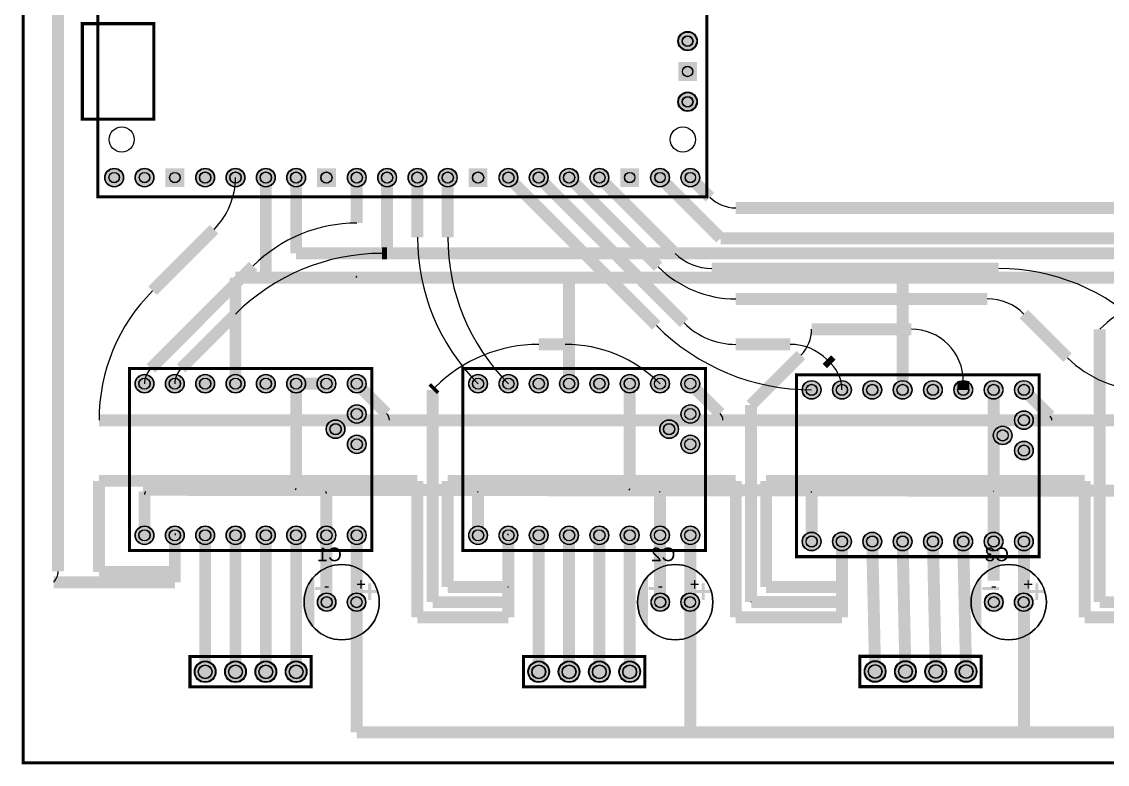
# Model space of a CAD drawing. Header units: millimetres. Extents: x -41 to 114, y -36 to 79.
# Drawn here: x -40.8 to 50.2, y -36.4 to 25.8 of the extents above; entities that cross this region are included whole.
import ezdxf

# ---------------------------------------------------------------- set-up
doc = ezdxf.new("R2010")
doc.units = ezdxf.units.MM
for name, color, linetype, true_color in [('BoardOutLine', 7, 'Continuous', 0xff00ff), ('BottomLayer', 7, 'Continuous', 0x0000ff), ('BottomSilkLayer', 7, 'Continuous', 0x66cc33), ('BottomSolderMaskLayer', 7, 'Continuous', 0xaa00ff), ('Document', 7, 'Continuous', 0xffffff), ('Multi-Layer', 7, 'Continuous', 0xc0c0c0), ('TopLayer', 7, 'Continuous', 0xff0000), ('TopSilkLayer', 7, 'Continuous', 0xffcc00), ('TopSolderMaskLayer', 7, 'Continuous', 0x800080)]:
    doc.layers.add(name, color=color, linetype=linetype, true_color=true_color)
doc.styles.get("Standard").update_dxf_attribs({"font": 'arial.ttf'})

msp = doc.modelspace()

# ---------------------------------------------------------------- hatches: boundary and pattern name
at = {"layer": 'BottomSilkLayer'}
for points in [[(-16.256, -25.146), (-16.255, -20.69), (-16.256, -20.691), (-16.314, -20.75), (-16.37, -20.811), (-16.424, -20.873), (-16.477, -20.936), (-16.528, -21.001), (-16.577, -21.067), (-16.625, -21.134), (-16.67, -21.203), (-16.714, -21.273), (-16.757, -21.343), (-16.797, -21.415), (-16.835, -21.488), (-16.872, -21.562), (-16.906, -21.637), (-16.939, -21.713), (-16.969, -21.79), (-16.998, -21.867), (-17.024, -21.945), (-17.049, -22.024), (-17.071, -22.103), (-17.092, -22.183), (-17.11, -22.264), (-17.126, -22.344), (-17.14, -22.426), (-17.152, -22.507), (-17.161, -22.589), (-17.169, -22.671), (-17.174, -22.754), (-17.178, -22.836), (-17.179, -22.919), (-17.179, -22.919), (-17.178, -23.001), (-17.174, -23.083), (-17.169, -23.166), (-17.161, -23.248), (-17.152, -23.33), (-17.14, -23.411), (-17.126, -23.493), (-17.11, -23.573), (-17.092, -23.654), (-17.071, -23.734), (-17.049, -23.813), (-17.024, -23.892), (-16.998, -23.97), (-16.969, -24.047), (-16.939, -24.124), (-16.906, -24.2), (-16.872, -24.275), (-16.835, -24.349), (-16.797, -24.422), (-16.757, -24.494), (-16.714, -24.564), (-16.67, -24.634), (-16.625, -24.703), (-16.577, -24.77), (-16.528, -24.836), (-16.477, -24.901), (-16.424, -24.964), (-16.37, -25.026), (-16.314, -25.087), (-16.256, -25.146)], [(11.684, -25.146), (11.685, -20.69), (11.684, -20.691), (11.626, -20.75), (11.57, -20.811), (11.516, -20.873), (11.463, -20.936), (11.412, -21.001), (11.363, -21.067), (11.315, -21.134), (11.27, -21.203), (11.226, -21.273), (11.183, -21.343), (11.143, -21.415), (11.105, -21.488), (11.068, -21.562), (11.034, -21.637), (11.001, -21.713), (10.971, -21.79), (10.942, -21.867), (10.916, -21.945), (10.891, -22.024), (10.869, -22.103), (10.848, -22.183), (10.83, -22.264), (10.814, -22.344), (10.8, -22.426), (10.788, -22.507), (10.779, -22.589), (10.771, -22.671), (10.766, -22.754), (10.762, -22.836), (10.761, -22.919), (10.761, -22.919), (10.762, -23.001), (10.766, -23.083), (10.771, -23.166), (10.779, -23.248), (10.788, -23.33), (10.8, -23.411), (10.814, -23.493), (10.83, -23.573), (10.848, -23.654), (10.869, -23.734), (10.891, -23.813), (10.916, -23.892), (10.942, -23.97), (10.971, -24.047), (11.001, -24.124), (11.034, -24.2), (11.068, -24.275), (11.105, -24.349), (11.143, -24.422), (11.183, -24.494), (11.226, -24.564), (11.27, -24.634), (11.315, -24.703), (11.363, -24.77), (11.412, -24.836), (11.463, -24.901), (11.516, -24.964), (11.57, -25.026), (11.626, -25.087), (11.684, -25.146)], [(39.624, -25.146), (39.625, -20.69), (39.624, -20.691), (39.566, -20.75), (39.51, -20.811), (39.456, -20.873), (39.403, -20.936), (39.352, -21.001), (39.303, -21.067), (39.255, -21.134), (39.21, -21.203), (39.166, -21.273), (39.123, -21.343), (39.083, -21.415), (39.045, -21.488), (39.008, -21.562), (38.974, -21.637), (38.941, -21.713), (38.911, -21.79), (38.882, -21.867), (38.856, -21.945), (38.831, -22.024), (38.809, -22.103), (38.788, -22.183), (38.77, -22.264), (38.754, -22.344), (38.74, -22.426), (38.728, -22.507), (38.719, -22.589), (38.711, -22.671), (38.706, -22.754), (38.702, -22.836), (38.701, -22.919), (38.701, -22.919), (38.702, -23.001), (38.706, -23.083), (38.711, -23.166), (38.719, -23.248), (38.728, -23.33), (38.74, -23.411), (38.754, -23.493), (38.77, -23.573), (38.788, -23.654), (38.809, -23.734), (38.831, -23.813), (38.856, -23.892), (38.882, -23.97), (38.911, -24.047), (38.941, -24.124), (38.974, -24.2), (39.008, -24.275), (39.045, -24.349), (39.083, -24.422), (39.123, -24.494), (39.166, -24.564), (39.21, -24.634), (39.255, -24.703), (39.303, -24.77), (39.352, -24.836), (39.403, -24.901), (39.456, -24.964), (39.51, -25.026), (39.566, -25.087), (39.624, -25.146)]]:
    msp.add_hatch(color=256, dxfattribs=at).paths.add_polyline_path(points)
at = {"layer": 'BottomSolderMaskLayer'}
for points in [[(14.197, 24.13, 1), (15.823, 24.13, 1)], [(14.223, 20.803), (14.223, 22.377), (15.797, 22.377), (15.797, 20.803)], [(14.197, 19.05, 1), (15.823, 19.05, 1)], [(-33.807, 12.7, 1), (-32.233, 12.7, 1)], [(-31.267, 12.7, 1), (-29.693, 12.7, 1)], [(-28.727, 11.913), (-28.727, 13.487), (-27.153, 13.487), (-27.153, 11.913)], [(-26.187, 12.7, 1), (-24.613, 12.7, 1)], [(-23.647, 12.7, 1), (-22.073, 12.7, 1)], [(-21.107, 12.7, 1), (-19.533, 12.7, 1)], [(-18.567, 12.7, 1), (-16.993, 12.7, 1)], [(-16.027, 11.913), (-16.027, 13.487), (-14.453, 13.487), (-14.453, 11.913)], [(-13.487, 12.7, 1), (-11.913, 12.7, 1)], [(-10.947, 12.7, 1), (-9.373, 12.7, 1)], [(-8.407, 12.7, 1), (-6.833, 12.7, 1)], [(-5.867, 12.7, 1), (-4.293, 12.7, 1)], [(-3.327, 11.913), (-3.327, 13.487), (-1.753, 13.487), (-1.753, 11.913)], [(-0.787, 12.7, 1), (0.787, 12.7, 1)], [(1.753, 12.7, 1), (3.327, 12.7, 1)], [(4.293, 12.7, 1), (5.867, 12.7, 1)], [(6.833, 12.7, 1), (8.407, 12.7, 1)], [(9.373, 11.913), (9.373, 13.487), (10.947, 13.487), (10.947, 11.913)], [(11.913, 12.7, 1), (13.488, 12.7, 1)], [(14.453, 12.7, 1), (16.028, 12.7, 1)], [(-31.267, -4.561, 1), (-29.693, -4.561, 1)], [(-28.727, -4.561, 1), (-27.153, -4.561, 1)], [(-26.187, -4.561, 1), (-24.613, -4.561, 1)], [(-23.647, -4.561, 1), (-22.073, -4.561, 1)], [(-21.107, -4.561, 1), (-19.533, -4.561, 1)], [(-18.567, -4.561, 1), (-16.993, -4.561, 1)], [(-16.027, -4.561, 1), (-14.453, -4.561, 1)], [(-13.487, -4.561, 1), (-11.913, -4.561, 1)], [(-3.327, -4.561, 1), (-1.753, -4.561, 1)], [(-0.787, -4.561, 1), (0.787, -4.561, 1)], [(1.753, -4.561, 1), (3.327, -4.561, 1)], [(4.293, -4.561, 1), (5.867, -4.561, 1)], [(6.833, -4.561, 1), (8.407, -4.561, 1)], [(9.373, -4.561, 1), (10.947, -4.561, 1)], [(11.913, -4.561, 1), (13.488, -4.561, 1)], [(14.453, -4.561, 1), (16.028, -4.561, 1)], [(24.613, -5.08, 1), (26.188, -5.08, 1)], [(27.153, -5.08, 1), (28.728, -5.08, 1)], [(29.693, -5.08, 1), (31.268, -5.08, 1)], [(32.233, -5.08, 1), (33.808, -5.08, 1)], [(34.773, -5.08, 1), (36.348, -5.08, 1)], [(37.313, -5.08, 1), (38.888, -5.08, 1)], [(39.853, -5.08, 1), (41.428, -5.08, 1)], [(42.393, -5.08, 1), (43.968, -5.08, 1)], [(-13.487, -7.101, 1), (-11.913, -7.101, 1)], [(14.453, -7.101, 1), (16.028, -7.101, 1)], [(42.393, -7.62, 1), (43.968, -7.62, 1)], [(-15.265, -8.371, 1), (-13.691, -8.371, 1)], [(12.675, -8.371, 1), (14.25, -8.371, 1)], [(40.615, -8.89, 1), (42.19, -8.89, 1)], [(-13.487, -9.641, 1), (-11.913, -9.641, 1)], [(14.453, -9.641, 1), (16.028, -9.641, 1)], [(42.393, -10.16, 1), (43.968, -10.16, 1)], [(-31.267, -17.261, 1), (-29.693, -17.261, 1)], [(-28.727, -17.261, 1), (-27.153, -17.261, 1)], [(-26.187, -17.261, 1), (-24.613, -17.261, 1)], [(-23.647, -17.261, 1), (-22.073, -17.261, 1)], [(-21.107, -17.261, 1), (-19.533, -17.261, 1)], [(-18.567, -17.261, 1), (-16.993, -17.261, 1)], [(-16.027, -17.261, 1), (-14.453, -17.261, 1)], [(-13.487, -17.261, 1), (-11.913, -17.261, 1)], [(-3.327, -17.261, 1), (-1.753, -17.261, 1)], [(-0.787, -17.261, 1), (0.787, -17.261, 1)], [(1.753, -17.261, 1), (3.327, -17.261, 1)], [(4.293, -17.261, 1), (5.867, -17.261, 1)], [(6.833, -17.261, 1), (8.407, -17.261, 1)], [(9.373, -17.261, 1), (10.947, -17.261, 1)], [(11.913, -17.261, 1), (13.488, -17.261, 1)], [(14.453, -17.261, 1), (16.028, -17.261, 1)], [(24.613, -17.78, 1), (26.188, -17.78, 1)], [(27.153, -17.78, 1), (28.728, -17.78, 1)], [(29.693, -17.78, 1), (31.268, -17.78, 1)], [(32.233, -17.78, 1), (33.808, -17.78, 1)], [(34.773, -17.78, 1), (36.348, -17.78, 1)], [(37.313, -17.78, 1), (38.888, -17.78, 1)], [(39.853, -17.78, 1), (41.428, -17.78, 1)], [(42.393, -17.78, 1), (43.968, -17.78, 1)], [(-15.995, -22.86, 1), (-14.445, -22.86, 1)], [(-13.495, -22.86, 1), (-11.945, -22.86, 1)], [(11.945, -22.86, 1), (13.495, -22.86, 1)], [(14.445, -22.86, 1), (15.995, -22.86, 1)], [(39.885, -22.86, 1), (41.435, -22.86, 1)], [(42.385, -22.86, 1), (43.935, -22.86, 1)], [(-26.301, -28.691, 1), (-24.499, -28.691, 1)], [(-23.761, -28.691, 1), (-21.959, -28.691, 1)], [(-21.221, -28.691, 1), (-19.419, -28.691, 1)], [(-18.681, -28.691, 1), (-16.879, -28.691, 1)], [(1.639, -28.691, 1), (3.441, -28.691, 1)], [(4.179, -28.691, 1), (5.981, -28.691, 1)], [(6.719, -28.691, 1), (8.521, -28.691, 1)], [(9.259, -28.691, 1), (11.061, -28.691, 1)], [(29.815, -28.667, 1), (31.617, -28.667, 1)], [(32.355, -28.667, 1), (34.157, -28.667, 1)], [(34.895, -28.667, 1), (36.697, -28.667, 1)], [(37.435, -28.667, 1), (39.237, -28.667, 1)]]:
    msp.add_hatch(color=256, dxfattribs=at).paths.add_polyline_path(points)
at = {"layer": 'Document'}
for points in [[(-14.796, -21.59), (-16.193, -21.59), (-16.193, -21.844), (-14.796, -21.844)], [(-11.493, -22.669), (-11.493, -21.272), (-11.747, -21.272), (-11.747, -22.669)], [(13.145, -21.59), (11.747, -21.59), (11.747, -21.844), (13.145, -21.844)], [(16.447, -22.669), (16.447, -21.272), (16.193, -21.272), (16.193, -22.669)], [(41.085, -21.59), (39.688, -21.59), (39.688, -21.844), (41.085, -21.844)], [(44.387, -22.669), (44.387, -21.272), (44.133, -21.272), (44.133, -22.669)], [(-10.922, -21.844), (-12.319, -21.844), (-12.319, -22.098), (-10.922, -22.098)], [(17.018, -21.844), (15.621, -21.844), (15.621, -22.098), (17.018, -22.098)], [(44.958, -21.844), (43.561, -21.844), (43.561, -22.098), (44.958, -22.098)]]:
    msp.add_hatch(color=256, dxfattribs=at).paths.add_polyline_path(points)
at = {"layer": 'Multi-Layer'}
for points in [[(14.248, 24.13, 1), (15.772, 24.13, 1)], [(14.248, 20.828), (14.248, 22.352), (15.772, 22.352), (15.772, 20.828)], [(14.248, 19.05, 1), (15.772, 19.05, 1)], [(-33.782, 12.7, 1), (-32.258, 12.7, 1)], [(-31.242, 12.7, 1), (-29.718, 12.7, 1)], [(-28.702, 11.938), (-28.702, 13.462), (-27.178, 13.462), (-27.178, 11.938)], [(-26.162, 12.7, 1), (-24.638, 12.7, 1)], [(-23.622, 12.7, 1), (-22.098, 12.7, 1)], [(-21.082, 12.7, 1), (-19.558, 12.7, 1)], [(-18.542, 12.7, 1), (-17.018, 12.7, 1)], [(-16.002, 11.938), (-16.002, 13.462), (-14.478, 13.462), (-14.478, 11.938)], [(-13.462, 12.7, 1), (-11.938, 12.7, 1)], [(-10.922, 12.7, 1), (-9.398, 12.7, 1)], [(-8.382, 12.7, 1), (-6.858, 12.7, 1)], [(-5.842, 12.7, 1), (-4.318, 12.7, 1)], [(-3.302, 11.938), (-3.302, 13.462), (-1.778, 13.462), (-1.778, 11.938)], [(-0.762, 12.7, 1), (0.762, 12.7, 1)], [(1.778, 12.7, 1), (3.302, 12.7, 1)], [(4.318, 12.7, 1), (5.842, 12.7, 1)], [(6.858, 12.7, 1), (8.382, 12.7, 1)], [(9.398, 11.938), (9.398, 13.462), (10.922, 13.462), (10.922, 11.938)], [(11.938, 12.7, 1), (13.462, 12.7, 1)], [(14.478, 12.7, 1), (16.002, 12.7, 1)], [(-31.242, -4.561, 1), (-29.718, -4.561, 1)], [(-28.702, -4.561, 1), (-27.178, -4.561, 1)], [(-26.162, -4.561, 1), (-24.638, -4.561, 1)], [(-23.622, -4.561, 1), (-22.098, -4.561, 1)], [(-21.082, -4.561, 1), (-19.558, -4.561, 1)], [(-18.542, -4.561, 1), (-17.018, -4.561, 1)], [(-16.002, -4.561, 1), (-14.478, -4.561, 1)], [(-13.462, -4.561, 1), (-11.938, -4.561, 1)], [(-3.302, -4.561, 1), (-1.778, -4.561, 1)], [(-0.762, -4.561, 1), (0.762, -4.561, 1)], [(1.778, -4.561, 1), (3.302, -4.561, 1)], [(4.318, -4.561, 1), (5.842, -4.561, 1)], [(6.858, -4.561, 1), (8.382, -4.561, 1)], [(9.398, -4.561, 1), (10.922, -4.561, 1)], [(11.938, -4.561, 1), (13.462, -4.561, 1)], [(14.478, -4.561, 1), (16.002, -4.561, 1)], [(24.638, -5.08, 1), (26.162, -5.08, 1)], [(27.178, -5.08, 1), (28.702, -5.08, 1)], [(29.718, -5.08, 1), (31.242, -5.08, 1)], [(32.258, -5.08, 1), (33.782, -5.08, 1)], [(34.798, -5.08, 1), (36.322, -5.08, 1)], [(37.338, -5.08, 1), (38.862, -5.08, 1)], [(39.878, -5.08, 1), (41.402, -5.08, 1)], [(42.418, -5.08, 1), (43.942, -5.08, 1)], [(-13.462, -7.101, 1), (-11.938, -7.101, 1)], [(14.478, -7.101, 1), (16.002, -7.101, 1)], [(42.418, -7.62, 1), (43.942, -7.62, 1)], [(-15.24, -8.371, 1), (-13.716, -8.371, 1)], [(12.7, -8.371, 1), (14.224, -8.371, 1)], [(40.64, -8.89, 1), (42.164, -8.89, 1)], [(-13.462, -9.641, 1), (-11.938, -9.641, 1)], [(14.478, -9.641, 1), (16.002, -9.641, 1)], [(42.418, -10.16, 1), (43.942, -10.16, 1)], [(-31.242, -17.261, 1), (-29.718, -17.261, 1)], [(-28.702, -17.261, 1), (-27.178, -17.261, 1)], [(-26.162, -17.261, 1), (-24.638, -17.261, 1)], [(-23.622, -17.261, 1), (-22.098, -17.261, 1)], [(-21.082, -17.261, 1), (-19.558, -17.261, 1)], [(-18.542, -17.261, 1), (-17.018, -17.261, 1)], [(-16.002, -17.261, 1), (-14.478, -17.261, 1)], [(-13.462, -17.261, 1), (-11.938, -17.261, 1)], [(-3.302, -17.261, 1), (-1.778, -17.261, 1)], [(-0.762, -17.261, 1), (0.762, -17.261, 1)], [(1.778, -17.261, 1), (3.302, -17.261, 1)], [(4.318, -17.261, 1), (5.842, -17.261, 1)], [(6.858, -17.261, 1), (8.382, -17.261, 1)], [(9.398, -17.261, 1), (10.922, -17.261, 1)], [(11.938, -17.261, 1), (13.462, -17.261, 1)], [(14.478, -17.261, 1), (16.002, -17.261, 1)], [(24.638, -17.78, 1), (26.162, -17.78, 1)], [(27.178, -17.78, 1), (28.702, -17.78, 1)], [(29.718, -17.78, 1), (31.242, -17.78, 1)], [(32.258, -17.78, 1), (33.782, -17.78, 1)], [(34.798, -17.78, 1), (36.322, -17.78, 1)], [(37.338, -17.78, 1), (38.862, -17.78, 1)], [(39.878, -17.78, 1), (41.402, -17.78, 1)], [(42.418, -17.78, 1), (43.942, -17.78, 1)], [(-15.97, -22.86, 1), (-14.47, -22.86, 1)], [(-13.47, -22.86, 1), (-11.97, -22.86, 1)], [(11.97, -22.86, 1), (13.47, -22.86, 1)], [(14.47, -22.86, 1), (15.97, -22.86, 1)], [(39.91, -22.86, 1), (41.41, -22.86, 1)], [(42.41, -22.86, 1), (43.91, -22.86, 1)], [(-26.25, -28.691, 1), (-24.55, -28.691, 1)], [(-23.71, -28.691, 1), (-22.01, -28.691, 1)], [(-21.17, -28.691, 1), (-19.47, -28.691, 1)], [(-18.63, -28.691, 1), (-16.93, -28.691, 1)], [(1.69, -28.691, 1), (3.39, -28.691, 1)], [(4.23, -28.691, 1), (5.93, -28.691, 1)], [(6.77, -28.691, 1), (8.47, -28.691, 1)], [(9.31, -28.691, 1), (11.01, -28.691, 1)], [(29.866, -28.667, 1), (31.566, -28.667, 1)], [(32.406, -28.667, 1), (34.106, -28.667, 1)], [(34.946, -28.667, 1), (36.646, -28.667, 1)], [(37.486, -28.667, 1), (39.186, -28.667, 1)]]:
    msp.add_hatch(color=256, dxfattribs=at).paths.add_polyline_path(points)
at = {"layer": 'TopSolderMaskLayer'}
for points in [[(14.197, 24.13, 1), (15.823, 24.13, 1)], [(14.223, 20.803), (14.223, 22.377), (15.797, 22.377), (15.797, 20.803)], [(14.197, 19.05, 1), (15.823, 19.05, 1)], [(-33.807, 12.7, 1), (-32.233, 12.7, 1)], [(-31.267, 12.7, 1), (-29.693, 12.7, 1)], [(-28.727, 11.913), (-28.727, 13.487), (-27.153, 13.487), (-27.153, 11.913)], [(-26.187, 12.7, 1), (-24.613, 12.7, 1)], [(-23.647, 12.7, 1), (-22.073, 12.7, 1)], [(-21.107, 12.7, 1), (-19.533, 12.7, 1)], [(-18.567, 12.7, 1), (-16.993, 12.7, 1)], [(-16.027, 11.913), (-16.027, 13.487), (-14.453, 13.487), (-14.453, 11.913)], [(-13.487, 12.7, 1), (-11.913, 12.7, 1)], [(-10.947, 12.7, 1), (-9.373, 12.7, 1)], [(-8.407, 12.7, 1), (-6.833, 12.7, 1)], [(-5.867, 12.7, 1), (-4.293, 12.7, 1)], [(-3.327, 11.913), (-3.327, 13.487), (-1.753, 13.487), (-1.753, 11.913)], [(-0.787, 12.7, 1), (0.787, 12.7, 1)], [(1.753, 12.7, 1), (3.327, 12.7, 1)], [(4.293, 12.7, 1), (5.867, 12.7, 1)], [(6.833, 12.7, 1), (8.407, 12.7, 1)], [(9.373, 11.913), (9.373, 13.487), (10.947, 13.487), (10.947, 11.913)], [(11.913, 12.7, 1), (13.488, 12.7, 1)], [(14.453, 12.7, 1), (16.028, 12.7, 1)], [(-31.267, -4.561, 1), (-29.693, -4.561, 1)], [(-28.727, -4.561, 1), (-27.153, -4.561, 1)], [(-26.187, -4.561, 1), (-24.613, -4.561, 1)], [(-23.647, -4.561, 1), (-22.073, -4.561, 1)], [(-21.107, -4.561, 1), (-19.533, -4.561, 1)], [(-18.567, -4.561, 1), (-16.993, -4.561, 1)], [(-16.027, -4.561, 1), (-14.453, -4.561, 1)], [(-13.487, -4.561, 1), (-11.913, -4.561, 1)], [(-3.327, -4.561, 1), (-1.753, -4.561, 1)], [(-0.787, -4.561, 1), (0.787, -4.561, 1)], [(1.753, -4.561, 1), (3.327, -4.561, 1)], [(4.293, -4.561, 1), (5.867, -4.561, 1)], [(6.833, -4.561, 1), (8.407, -4.561, 1)], [(9.373, -4.561, 1), (10.947, -4.561, 1)], [(11.913, -4.561, 1), (13.488, -4.561, 1)], [(14.453, -4.561, 1), (16.028, -4.561, 1)], [(24.613, -5.08, 1), (26.188, -5.08, 1)], [(27.153, -5.08, 1), (28.728, -5.08, 1)], [(29.693, -5.08, 1), (31.268, -5.08, 1)], [(32.233, -5.08, 1), (33.808, -5.08, 1)], [(34.773, -5.08, 1), (36.348, -5.08, 1)], [(37.313, -5.08, 1), (38.888, -5.08, 1)], [(39.853, -5.08, 1), (41.428, -5.08, 1)], [(42.393, -5.08, 1), (43.968, -5.08, 1)], [(-13.487, -7.101, 1), (-11.913, -7.101, 1)], [(14.453, -7.101, 1), (16.028, -7.101, 1)], [(42.393, -7.62, 1), (43.968, -7.62, 1)], [(-15.265, -8.371, 1), (-13.691, -8.371, 1)], [(12.675, -8.371, 1), (14.25, -8.371, 1)], [(40.615, -8.89, 1), (42.19, -8.89, 1)], [(-13.487, -9.641, 1), (-11.913, -9.641, 1)], [(14.453, -9.641, 1), (16.028, -9.641, 1)], [(42.393, -10.16, 1), (43.968, -10.16, 1)], [(-31.267, -17.261, 1), (-29.693, -17.261, 1)], [(-28.727, -17.261, 1), (-27.153, -17.261, 1)], [(-26.187, -17.261, 1), (-24.613, -17.261, 1)], [(-23.647, -17.261, 1), (-22.073, -17.261, 1)], [(-21.107, -17.261, 1), (-19.533, -17.261, 1)], [(-18.567, -17.261, 1), (-16.993, -17.261, 1)], [(-16.027, -17.261, 1), (-14.453, -17.261, 1)], [(-13.487, -17.261, 1), (-11.913, -17.261, 1)], [(-3.327, -17.261, 1), (-1.753, -17.261, 1)], [(-0.787, -17.261, 1), (0.787, -17.261, 1)], [(1.753, -17.261, 1), (3.327, -17.261, 1)], [(4.293, -17.261, 1), (5.867, -17.261, 1)], [(6.833, -17.261, 1), (8.407, -17.261, 1)], [(9.373, -17.261, 1), (10.947, -17.261, 1)], [(11.913, -17.261, 1), (13.488, -17.261, 1)], [(14.453, -17.261, 1), (16.028, -17.261, 1)], [(24.613, -17.78, 1), (26.188, -17.78, 1)], [(27.153, -17.78, 1), (28.728, -17.78, 1)], [(29.693, -17.78, 1), (31.268, -17.78, 1)], [(32.233, -17.78, 1), (33.808, -17.78, 1)], [(34.773, -17.78, 1), (36.348, -17.78, 1)], [(37.313, -17.78, 1), (38.888, -17.78, 1)], [(39.853, -17.78, 1), (41.428, -17.78, 1)], [(42.393, -17.78, 1), (43.968, -17.78, 1)], [(-15.995, -22.86, 1), (-14.445, -22.86, 1)], [(-13.495, -22.86, 1), (-11.945, -22.86, 1)], [(11.945, -22.86, 1), (13.495, -22.86, 1)], [(14.445, -22.86, 1), (15.995, -22.86, 1)], [(39.885, -22.86, 1), (41.435, -22.86, 1)], [(42.385, -22.86, 1), (43.935, -22.86, 1)], [(-26.301, -28.691, 1), (-24.499, -28.691, 1)], [(-23.761, -28.691, 1), (-21.959, -28.691, 1)], [(-21.221, -28.691, 1), (-19.419, -28.691, 1)], [(-18.681, -28.691, 1), (-16.879, -28.691, 1)], [(1.639, -28.691, 1), (3.441, -28.691, 1)], [(4.179, -28.691, 1), (5.981, -28.691, 1)], [(6.719, -28.691, 1), (8.521, -28.691, 1)], [(9.259, -28.691, 1), (11.061, -28.691, 1)], [(29.815, -28.667, 1), (31.617, -28.667, 1)], [(32.355, -28.667, 1), (34.157, -28.667, 1)], [(34.895, -28.667, 1), (36.697, -28.667, 1)], [(37.435, -28.667, 1), (39.237, -28.667, 1)]]:
    msp.add_hatch(color=256, dxfattribs=at).paths.add_polyline_path(points)

# ---------------------------------------------------------------- linework, layer by layer
at = {"layer": 'BoardOutLine', "const_width": 0.254}
msp.add_lwpolyline([(114.3, 17.029), (114.3, -36.311), (-40.64, -36.311), (-40.64, 70.369)], dxfattribs=at)
at = {"layer": 'BottomLayer', "const_width": 1}
for points in [[(-37.719, -20.278), (-37.719, 67.575)], [(-20.32, 12.7), (-20.32, 4.48)], [(-17.78, 12.7), (-17.78, 6.35)], [(-17.78, 6.35), (88.9, 6.35)], [(-22.86, -4.561), (-22.86, 4.329)], [(-22.86, 4.329), (5.08, 4.329)], [(5.08, 4.329), (60.96, 4.329)], [(5.08, 4.329), (5.08, -4.561)], [(33.02, -5.079), (33.02, 4.329)], [(-17.78, -4.561), (-15.24, -4.561)], [(-17.78, -4.561), (-17.78, -13.301)], [(10.16, -4.561), (10.16, -13.327)], [(40.64, -5.079), (40.64, -13.598)], [(-30.607, -13.451), (106.553, -13.578)], [(-30.48, -17.261), (-30.48, -13.591)], [(-15.24, -17.261), (-15.24, -13.756)], [(-2.54, -17.261), (-2.54, -13.672)], [(12.7, -17.261), (12.7, -13.672)], [(25.4, -17.779), (25.4, -13.672)], [(40.64, -17.779), (40.64, -13.598)], [(-27.94, -21.198), (-27.94, -17.261)], [(-27.94, -17.261), (-27.94, -20.32)], [(-27.94, -17.261), (-27.94, -20.32)], [(-25.4, -28.691), (-25.4, -17.261)], [(-22.86, -28.691), (-22.86, -17.261)], [(-20.32, -28.691), (-20.32, -17.261)], [(-17.78, -28.691), (-17.78, -17.261)], [(-15.24, -17.261), (-15.24, -22.341)], [(-12.7, -17.261), (-12.7, -22.341)], [(2.54, -17.261), (2.54, -28.691)], [(5.08, -17.261), (5.08, -28.691)], [(7.62, -17.261), (7.62, -28.691)], [(10.16, -17.261), (10.16, -28.691)], [(12.7, -17.261), (12.7, -22.341)], [(15.24, -17.261), (15.24, -22.341)], [(30.716, -28.668), (30.48, -17.779)], [(33.256, -28.668), (33.02, -17.779)], [(35.796, -28.668), (35.56, -17.779)], [(38.336, -28.668), (38.1, -17.779)], [(40.64, -17.779), (40.64, -21.071)], [(43.18, -17.779), (43.18, -21.071)], [(-27.94, -21.198), (-38.1, -21.198)], [(43.18, -21.071), (43.18, -33.771)], [(-12.7, -33.771), (-12.7, -22.341)], [(15.24, -22.341), (15.24, -33.771)], [(111.76, -33.771), (-12.7, -33.771)]]:
    msp.add_lwpolyline(points, dxfattribs=at)
at = {"layer": 'BottomLayer'}
for centre, radius, start, end in [((-17.78, 12.7), 0.000178, 135.57629, 180.82089), ((-10.16, 12.7), 0.000254, 134.41887, 179.18395), ((-12.913, 4.48), 0.213, 315.0001, 0.00014), ((5.08, 4.329), 0.0000762, 4.68418, 48.44592), ((33.02, -3.291), 0.0000762, 184.68418, 228.44592), ((-2.54, -4.561), 0.000254, 180.81605, 225.58113), ((-30.089, -13.855), 0.391, 135.00011, 180.00015), ((-30.461, -13.592), 0.0193, 134.98847, 179.9837), ((-18.008, -13.301), 0.228, 314.99881, 359.99831), ((-15.491, -13.756), 0.251, 359.99851, 44.99895), ((-2.671, -13.671), 0.131, 0.00077, 45.00055), ((9.931, -13.327), 0.229, 315.00106, 0.00151), ((12.569, -13.671), 0.131, 0.00077, 45.00055), ((25.269, -13.671), 0.131, 0.00189, 45.00134), ((40.67, -13.599), 0.0295, 135.00342, 180.00484), ((-27.94, -17.261), 0.0000762, 131.55408, 175.31582), ((-39.02, -20.278), 1.301, 314.99991, 359.99987), ((-27.94, -20.32), 0.0000762, 311.55408, 355.31582), ((43.18, -21.071), 0.0000762, 131.55408, 175.31582)]:
    msp.add_arc(centre, radius, start, end, dxfattribs=at)
at = {"layer": 'BottomSilkLayer'}
for centre in [(-13.97, -22.86), (13.97, -22.86), (41.91, -22.86)]:
    msp.add_circle(centre, 3.15, dxfattribs=at)
for centre, start, end in [((-13.97, -22.86), 0, 180), ((13.97, -22.86), 0, 180), ((41.91, -22.86), 0, 180), ((-13.97, -22.86), 180, 0), ((13.97, -22.86), 180, 0), ((41.91, -22.86), 180, 0)]:
    msp.add_arc(centre, 3.15, start, end, dxfattribs=at)
at = {"layer": 'BottomSolderMaskLayer'}
for centre, radius in [((15.01, 24.13), 0.813), ((15.01, 24.13), 0.453), ((15.01, 21.59), 0.439), ((15.01, 19.05), 0.813), ((15.01, 19.05), 0.453), ((-33.02, 12.7), 0.787), ((-33.02, 12.7), 0.439), ((-30.48, 12.7), 0.787), ((-30.48, 12.7), 0.439), ((-27.94, 12.7), 0.439), ((-25.4, 12.7), 0.787), ((-25.4, 12.7), 0.472), ((-22.86, 12.7), 0.787), ((-22.86, 12.7), 0.472), ((-20.32, 12.7), 0.787), ((-20.32, 12.7), 0.472), ((-17.78, 12.7), 0.787), ((-17.78, 12.7), 0.472), ((-15.24, 12.7), 0.472), ((-12.7, 12.7), 0.787), ((-12.7, 12.7), 0.472), ((-10.16, 12.7), 0.787), ((-10.16, 12.7), 0.472), ((-7.62, 12.7), 0.787), ((-7.62, 12.7), 0.472), ((-5.08, 12.7), 0.787), ((-5.08, 12.7), 0.472), ((-2.54, 12.7), 0.472), ((0, 12.7), 0.787), ((0, 12.7), 0.472), ((2.54, 12.7), 0.787), ((2.54, 12.7), 0.472), ((5.08, 12.7), 0.787), ((5.08, 12.7), 0.472), ((7.62, 12.7), 0.787), ((7.62, 12.7), 0.472), ((10.16, 12.7), 0.439), ((12.7, 12.7), 0.787), ((12.7, 12.7), 0.439), ((15.24, 12.7), 0.787), ((15.24, 12.7), 0.439), ((-30.48, -4.561), 0.787), ((-30.48, -4.561), 0.472), ((-27.94, -4.561), 0.787), ((-27.94, -4.561), 0.472), ((-25.4, -4.561), 0.787), ((-25.4, -4.561), 0.472), ((-22.86, -4.561), 0.787), ((-22.86, -4.561), 0.472), ((-20.32, -4.561), 0.787), ((-20.32, -4.561), 0.472), ((-17.78, -4.561), 0.787), ((-17.78, -4.561), 0.472), ((-15.24, -4.561), 0.787), ((-15.24, -4.561), 0.472), ((-12.7, -4.561), 0.787), ((-12.7, -4.561), 0.472), ((-2.54, -4.561), 0.787), ((-2.54, -4.561), 0.472), ((0, -4.561), 0.787), ((0, -4.561), 0.472), ((2.54, -4.561), 0.787), ((2.54, -4.561), 0.472), ((5.08, -4.561), 0.787), ((5.08, -4.561), 0.472), ((7.62, -4.561), 0.787), ((7.62, -4.561), 0.472), ((10.16, -4.561), 0.787), ((10.16, -4.561), 0.472), ((12.7, -4.561), 0.787), ((12.7, -4.561), 0.472), ((15.24, -4.561), 0.787), ((15.24, -4.561), 0.472), ((25.4, -5.08), 0.787), ((27.94, -5.08), 0.787), ((30.48, -5.08), 0.787), ((33.02, -5.08), 0.787), ((35.56, -5.08), 0.787), ((38.1, -5.08), 0.787), ((40.64, -5.08), 0.787), ((43.18, -5.08), 0.787), ((25.4, -5.08), 0.472), ((27.94, -5.08), 0.472), ((30.48, -5.08), 0.472), ((33.02, -5.08), 0.472), ((35.56, -5.08), 0.472), ((38.1, -5.08), 0.472), ((40.64, -5.08), 0.472), ((43.18, -5.08), 0.472), ((-12.7, -7.101), 0.787), ((15.24, -7.101), 0.787), ((-12.7, -7.101), 0.472), ((15.24, -7.101), 0.472), ((43.18, -7.62), 0.787), ((43.18, -7.62), 0.472), ((-14.478, -8.371), 0.787), ((-14.478, -8.371), 0.472), ((13.462, -8.371), 0.787), ((13.462, -8.371), 0.472), ((41.402, -8.89), 0.787), ((-12.7, -9.641), 0.787), ((15.24, -9.641), 0.787), ((41.402, -8.89), 0.472), ((-12.7, -9.641), 0.472), ((15.24, -9.641), 0.472), ((43.18, -10.16), 0.787), ((43.18, -10.16), 0.472), ((-30.48, -17.261), 0.787), ((-30.48, -17.261), 0.472), ((-27.94, -17.261), 0.787), ((-27.94, -17.261), 0.472), ((-25.4, -17.261), 0.787), ((-25.4, -17.261), 0.472), ((-22.86, -17.261), 0.787), ((-22.86, -17.261), 0.472), ((-20.32, -17.261), 0.787), ((-20.32, -17.261), 0.472), ((-17.78, -17.261), 0.787), ((-17.78, -17.261), 0.472), ((-15.24, -17.261), 0.787), ((-15.24, -17.261), 0.472), ((-12.7, -17.261), 0.787), ((-12.7, -17.261), 0.472), ((-2.54, -17.261), 0.787), ((-2.54, -17.261), 0.472), ((0, -17.261), 0.787), ((0, -17.261), 0.472), ((2.54, -17.261), 0.787), ((2.54, -17.261), 0.472), ((5.08, -17.261), 0.787), ((5.08, -17.261), 0.472), ((7.62, -17.261), 0.787), ((7.62, -17.261), 0.472), ((10.16, -17.261), 0.787), ((10.16, -17.261), 0.472), ((12.7, -17.261), 0.787), ((12.7, -17.261), 0.472), ((15.24, -17.261), 0.787), ((15.24, -17.261), 0.472), ((25.4, -17.78), 0.787), ((27.94, -17.78), 0.787), ((30.48, -17.78), 0.787), ((33.02, -17.78), 0.787), ((35.56, -17.78), 0.787), ((38.1, -17.78), 0.787), ((40.64, -17.78), 0.787), ((43.18, -17.78), 0.787), ((25.4, -17.78), 0.472), ((27.94, -17.78), 0.472), ((30.48, -17.78), 0.472), ((33.02, -17.78), 0.472), ((35.56, -17.78), 0.472), ((38.1, -17.78), 0.472), ((40.64, -17.78), 0.472), ((43.18, -17.78), 0.472), ((-15.22, -22.86), 0.775), ((-15.22, -22.86), 0.465), ((-12.72, -22.86), 0.775), ((-12.72, -22.86), 0.465), ((12.72, -22.86), 0.775), ((12.72, -22.86), 0.465), ((15.22, -22.86), 0.775), ((15.22, -22.86), 0.465), ((40.66, -22.86), 0.775), ((40.66, -22.86), 0.465), ((43.16, -22.86), 0.775), ((43.16, -22.86), 0.465), ((-25.4, -28.691), 0.901), ((-25.4, -28.691), 0.583), ((-22.86, -28.691), 0.901), ((-22.86, -28.691), 0.583), ((-20.32, -28.691), 0.901), ((-20.32, -28.691), 0.583), ((-17.78, -28.691), 0.901), ((-17.78, -28.691), 0.583), ((2.54, -28.691), 0.901), ((2.54, -28.691), 0.583), ((5.08, -28.691), 0.901), ((5.08, -28.691), 0.583), ((7.62, -28.691), 0.901), ((7.62, -28.691), 0.583), ((10.16, -28.691), 0.901), ((10.16, -28.691), 0.583), ((30.716, -28.667), 0.901), ((30.716, -28.667), 0.583), ((33.256, -28.667), 0.901), ((33.256, -28.667), 0.583), ((35.796, -28.667), 0.901), ((35.796, -28.667), 0.583), ((38.336, -28.667), 0.901), ((38.336, -28.667), 0.583)]:
    msp.add_circle(centre, radius, dxfattribs=at)
at = {"layer": 'Multi-Layer'}
for centre, radius in [((15.01, 24.13), 0.762), ((15.01, 24.13), 0.425), ((15.01, 21.59), 0.425), ((15.01, 19.05), 0.762), ((15.01, 19.05), 0.425), ((-33.02, 12.7), 0.762), ((-33.02, 12.7), 0.425), ((-30.48, 12.7), 0.762), ((-30.48, 12.7), 0.425), ((-27.94, 12.7), 0.425), ((-25.4, 12.7), 0.762), ((-25.4, 12.7), 0.457), ((-22.86, 12.7), 0.762), ((-22.86, 12.7), 0.457), ((-20.32, 12.7), 0.762), ((-20.32, 12.7), 0.457), ((-17.78, 12.7), 0.762), ((-17.78, 12.7), 0.457), ((-15.24, 12.7), 0.457), ((-12.7, 12.7), 0.762), ((-12.7, 12.7), 0.457), ((-10.16, 12.7), 0.762), ((-10.16, 12.7), 0.457), ((-7.62, 12.7), 0.762), ((-7.62, 12.7), 0.457), ((-5.08, 12.7), 0.762), ((-5.08, 12.7), 0.457), ((-2.54, 12.7), 0.457), ((0, 12.7), 0.762), ((0, 12.7), 0.457), ((2.54, 12.7), 0.762), ((2.54, 12.7), 0.457), ((5.08, 12.7), 0.762), ((5.08, 12.7), 0.457), ((7.62, 12.7), 0.762), ((7.62, 12.7), 0.457), ((10.16, 12.7), 0.425), ((12.7, 12.7), 0.762), ((12.7, 12.7), 0.425), ((15.24, 12.7), 0.762), ((15.24, 12.7), 0.425), ((-30.48, -4.561), 0.762), ((-30.48, -4.561), 0.457), ((-27.94, -4.561), 0.762), ((-27.94, -4.561), 0.457), ((-25.4, -4.561), 0.762), ((-25.4, -4.561), 0.457), ((-22.86, -4.561), 0.762), ((-22.86, -4.561), 0.457), ((-20.32, -4.561), 0.762), ((-20.32, -4.561), 0.457), ((-17.78, -4.561), 0.762), ((-17.78, -4.561), 0.457), ((-15.24, -4.561), 0.762), ((-15.24, -4.561), 0.457), ((-12.7, -4.561), 0.762), ((-12.7, -4.561), 0.457), ((-2.54, -4.561), 0.762), ((-2.54, -4.561), 0.457), ((0, -4.561), 0.762), ((0, -4.561), 0.457), ((2.54, -4.561), 0.762), ((2.54, -4.561), 0.457), ((5.08, -4.561), 0.762), ((5.08, -4.561), 0.457), ((7.62, -4.561), 0.762), ((7.62, -4.561), 0.457), ((10.16, -4.561), 0.762), ((10.16, -4.561), 0.457), ((12.7, -4.561), 0.762), ((12.7, -4.561), 0.457), ((15.24, -4.561), 0.762), ((15.24, -4.561), 0.457), ((25.4, -5.08), 0.762), ((27.94, -5.08), 0.762), ((30.48, -5.08), 0.762), ((33.02, -5.08), 0.762), ((35.56, -5.08), 0.762), ((38.1, -5.08), 0.762), ((40.64, -5.08), 0.762), ((43.18, -5.08), 0.762), ((25.4, -5.08), 0.457), ((27.94, -5.08), 0.457), ((30.48, -5.08), 0.457), ((33.02, -5.08), 0.457), ((35.56, -5.08), 0.457), ((38.1, -5.08), 0.457), ((40.64, -5.08), 0.457), ((43.18, -5.08), 0.457), ((-12.7, -7.101), 0.762), ((15.24, -7.101), 0.762), ((-12.7, -7.101), 0.457), ((15.24, -7.101), 0.457), ((43.18, -7.62), 0.762), ((43.18, -7.62), 0.457), ((-14.478, -8.371), 0.762), ((-14.478, -8.371), 0.457), ((13.462, -8.371), 0.762), ((13.462, -8.371), 0.457), ((41.402, -8.89), 0.762), ((-12.7, -9.641), 0.762), ((15.24, -9.641), 0.762), ((41.402, -8.89), 0.457), ((-12.7, -9.641), 0.457), ((15.24, -9.641), 0.457), ((43.18, -10.16), 0.762), ((43.18, -10.16), 0.457), ((-30.48, -17.261), 0.762), ((-30.48, -17.261), 0.457), ((-27.94, -17.261), 0.762), ((-27.94, -17.261), 0.457), ((-25.4, -17.261), 0.762), ((-25.4, -17.261), 0.457), ((-22.86, -17.261), 0.762), ((-22.86, -17.261), 0.457), ((-20.32, -17.261), 0.762), ((-20.32, -17.261), 0.457), ((-17.78, -17.261), 0.762), ((-17.78, -17.261), 0.457), ((-15.24, -17.261), 0.762), ((-15.24, -17.261), 0.457), ((-12.7, -17.261), 0.762), ((-12.7, -17.261), 0.457), ((-2.54, -17.261), 0.762), ((-2.54, -17.261), 0.457), ((0, -17.261), 0.762), ((0, -17.261), 0.457), ((2.54, -17.261), 0.762), ((2.54, -17.261), 0.457), ((5.08, -17.261), 0.762), ((5.08, -17.261), 0.457), ((7.62, -17.261), 0.762), ((7.62, -17.261), 0.457), ((10.16, -17.261), 0.762), ((10.16, -17.261), 0.457), ((12.7, -17.261), 0.762), ((12.7, -17.261), 0.457), ((15.24, -17.261), 0.762), ((15.24, -17.261), 0.457), ((25.4, -17.78), 0.762), ((27.94, -17.78), 0.762), ((30.48, -17.78), 0.762), ((33.02, -17.78), 0.762), ((35.56, -17.78), 0.762), ((38.1, -17.78), 0.762), ((40.64, -17.78), 0.762), ((43.18, -17.78), 0.762), ((25.4, -17.78), 0.457), ((27.94, -17.78), 0.457), ((30.48, -17.78), 0.457), ((33.02, -17.78), 0.457), ((35.56, -17.78), 0.457), ((38.1, -17.78), 0.457), ((40.64, -17.78), 0.457), ((43.18, -17.78), 0.457), ((-15.22, -22.86), 0.75), ((-15.22, -22.86), 0.45), ((-12.72, -22.86), 0.75), ((-12.72, -22.86), 0.45), ((12.72, -22.86), 0.75), ((12.72, -22.86), 0.45), ((15.22, -22.86), 0.75), ((15.22, -22.86), 0.45), ((40.66, -22.86), 0.75), ((40.66, -22.86), 0.45), ((43.16, -22.86), 0.75), ((43.16, -22.86), 0.45), ((-25.4, -28.691), 0.85), ((-25.4, -28.691), 0.55), ((-22.86, -28.691), 0.85), ((-22.86, -28.691), 0.55), ((-20.32, -28.691), 0.85), ((-20.32, -28.691), 0.55), ((-17.78, -28.691), 0.85), ((-17.78, -28.691), 0.55), ((2.54, -28.691), 0.85), ((2.54, -28.691), 0.55), ((5.08, -28.691), 0.85), ((5.08, -28.691), 0.55), ((7.62, -28.691), 0.85), ((7.62, -28.691), 0.55), ((10.16, -28.691), 0.85), ((10.16, -28.691), 0.55), ((30.716, -28.667), 0.85), ((30.716, -28.667), 0.55), ((33.256, -28.667), 0.85), ((33.256, -28.667), 0.55), ((35.796, -28.667), 0.85), ((35.796, -28.667), 0.55), ((38.336, -28.667), 0.85), ((38.336, -28.667), 0.55)]:
    msp.add_circle(centre, radius, dxfattribs=at)
at = {"layer": 'TopLayer', "const_width": 1}
for points in [[(-12.7, 8.89), (-12.7, 12.7)], [(-10.16, 6.35), (-10.16, 12.7)], [(-7.62, 12.7), (-7.62, 7.703)], [(-5.08, 12.7), (-5.08, 7.703)], [(12.392, 0.308), (0, 12.7)], [(14.714, 0.526), (2.54, 12.7)], [(12.546, 5.234), (5.08, 12.7)], [(13.97, 6.35), (7.62, 12.7)], [(17.78, 7.62), (12.7, 12.7)], [(16.882, 11.058), (15.24, 12.7)], [(74.93, 10.16), (19.05, 10.16)], [(-27.94, 5.08), (-24.656, 8.364)], [(73.66, 7.62), (17.78, 7.62)], [(-10.596, 6.35), (-10.16, 6.35)], [(-29.8, 3.22), (-27.94, 5.08)], [(-22.86, 3.81), (-21.372, 5.298)], [(38.1, 5.08), (17.036, 5.08)], [(41.076, 5.08), (38.1, 5.08)], [(-29.949, -3.279), (-22.86, 3.81)], [(40.114, 2.54), (19.05, 2.54)], [(-27.409, -3.279), (-22.86, 1.27)], [(46.836, -2.386), (43.18, 1.27)], [(33.764, 0), (25.4, 0)], [(49.53, 0), (49.53, -22.86)], [(2.54, -1.27), (4.755, -1.27)], [(23.604, -1.27), (19.05, -1.27)], [(24.502, -2.168), (20.32, -6.35)], [(27.042, -2.912), (26.67, -2.54)], [(-12.7, -4.561), (-10.208, -7.053)], [(-6.35, -5.08), (-6.132, -4.862)], [(15.24, -4.561), (17.732, -7.053)], [(38.1, -5.08), (38.1, -4.336)], [(-6.35, -22.86), (-6.35, -5.08)], [(43.18, -5.08), (45.389, -7.288)], [(20.32, -22.86), (20.32, -6.35)], [(-34.29, -7.62), (101.6, -7.62)], [(-34.29, -12.7), (-7.62, -12.7)], [(-34.29, -20.32), (-34.29, -12.7)], [(-7.62, -12.7), (-7.62, -20.32)], [(-5.08, -12.7), (19.05, -12.7)], [(-5.08, -13.97), (-5.08, -12.7)], [(19.05, -12.7), (19.05, -21.59)], [(21.59, -21.59), (21.59, -12.7)], [(21.59, -12.7), (48.26, -12.7)], [(48.26, -12.7), (48.26, -24.13)], [(-5.08, -21.59), (-5.08, -13.97)], [(-27.94, -17.261), (-27.94, -20.32)], [(0, -17.261), (0, -24.13)], [(27.94, -24.13), (27.94, -17.78)], [(-27.94, -20.32), (-34.29, -20.32)], [(-7.62, -20.32), (-7.62, -24.13)], [(-5.08, -21.59), (-0.026, -21.59)], [(19.05, -21.59), (19.05, -24.13)], [(27.94, -21.59), (21.59, -21.59)], [(0, -22.86), (-6.35, -22.86)], [(27.94, -22.849), (20.346, -22.849)], [(49.53, -22.86), (55.6, -22.86)], [(-7.62, -24.13), (0, -24.13)], [(19.05, -24.13), (27.94, -24.13)], [(48.26, -24.13), (55.88, -24.13)]]:
    msp.add_lwpolyline(points, dxfattribs=at)
at = {"layer": 'TopLayer'}
for centre, radius, start, end in [((-28.992, 12.7), 6.132, 315, 0), ((-17.78, 12.7), 0.000178, 135.57629, 180.82089), ((-12.7, 12.7), 0.000178, 135.57629, 180.82089), ((-10.16, 12.7), 0.000178, 135.57629, 180.82089), ((-5.08, 12.7), 0.000254, 134.41887, 179.18395), ((2.54, 12.7), 0.000254, 134.41887, 179.18395), ((7.62, 12.7), 0.000127, 53.1301, 90), ((19.05, 13.226), 3.066, 224.99993, 270), ((-12.7, -3.374), 12.264, 90, 134.99993), ((9.724, 7.703), 17.344, 179.99999, 224.99999), ((12.264, 7.703), 17.344, 179.99999, 224.99999), ((17.78, 7.62), 0.000127, 233.1301, 270), ((-10.596, -10.994), 17.344, 90, 135.00001), ((17.036, 9.416), 4.336, 224.99996, 270), ((19.05, 11.738), 9.198, 225.00001, 270), ((41.076, -12.264), 17.344, 45.00001, 90), ((-18.96, -7.62), 15.33, 134.99994, 180.00002), ((40.114, -1.796), 4.336, 45.00004, 90), ((55.662, -6.132), 8.672, 90, 135.00002), ((25.4, 13.317), 18.397, 225, 270), ((19.05, 4.862), 6.132, 224.99997, 270), ((33.764, -4.336), 4.336, 45.00004, 90), ((22.334, 0), 3.066, 314.9997, 0.00005), ((2.54, -13.534), 12.264, 90, 135.00007), ((4.755, -12.506), 11.236, 44.99998, 90), ((23.604, -5.606), 4.336, 45.00004, 90), ((33.764, -4.336), 4.337, 0.00003, 45.00002), ((53.34, 4.118), 9.198, 225.00009, 270), ((-28.667, -4.561), 1.813, 134.99954, 180.00016), ((-26.127, -4.561), 1.813, 134.99954, 180.00016), ((24.875, -5.08), 3.066, 359.99993, 45.00029), ((-27.94, -4.561), 0.0000762, 184.68418, 228.44592), ((-10.775, -7.62), 0.802, 359.99981, 44.99986), ((17.165, -7.62), 0.802, 359.99981, 44.99986), ((45.057, -7.62), 0.469, 359.9999, 45.00212), ((-28.084, -17.117), 0.204, 315.00033, 0), ((-27.94, -17.261), 0.0000762, 131.55408, 175.31582), ((0.162, -17.099), 0.229, 180.00067, 225.00047), ((27.94, -17.78), 0.000432, 134.90063, 179.85964), ((-27.94, -20.32), 0.0000762, 311.55408, 355.31582), ((-7.62, -20.32), 0.0000762, 131.55408, 175.31582), ((-0.026, -21.553), 0.037, 270, 314.99787), ((20.346, -22.886), 0.037, 90, 134.99787), ((0, -24.13), 0.000356, 315.57629, 0.82089)]:
    msp.add_arc(centre, radius, start, end, dxfattribs=at)
at = {"layer": 'TopSilkLayer', "const_width": 0.254}
for points in [[(-34.39, 11.09), (-34.39, 32.09), (16.61, 32.09), (16.61, 11.09), (-34.39, 11.09)], [(-35.69, 17.59), (-35.69, 25.59), (-29.69, 25.59), (-29.69, 17.59), (-35.69, 17.59)], [(-31.75, -18.531), (-31.75, -3.291), (-11.43, -3.291), (-11.43, -18.531), (-31.75, -18.531)], [(-3.81, -18.531), (-3.81, -3.291), (16.51, -3.291), (16.51, -18.531), (-3.81, -18.531)], [(24.13, -19.05), (24.13, -3.81), (44.45, -3.81), (44.45, -19.05), (24.13, -19.05)], [(29.446, -27.397), (39.606, -27.397), (39.606, -29.937), (29.446, -29.937), (29.446, -27.397)], [(-26.67, -27.421), (-16.51, -27.421), (-16.51, -29.961), (-26.67, -29.961), (-26.67, -27.421)], [(1.27, -27.421), (11.43, -27.421), (11.43, -29.961), (1.27, -29.961), (1.27, -27.421)]]:
    msp.add_lwpolyline(points, close=True, dxfattribs=at)
at = {"layer": 'TopSilkLayer'}
for centre in [(-32.39, 15.89), (14.61, 15.89)]:
    msp.add_circle(centre, 1.05, dxfattribs=at)
at = {"layer": 'TopSolderMaskLayer'}
for centre, radius in [((15.01, 24.13), 0.813), ((15.01, 24.13), 0.453), ((15.01, 21.59), 0.439), ((15.01, 19.05), 0.813), ((15.01, 19.05), 0.453), ((-33.02, 12.7), 0.787), ((-33.02, 12.7), 0.439), ((-30.48, 12.7), 0.787), ((-30.48, 12.7), 0.439), ((-27.94, 12.7), 0.439), ((-25.4, 12.7), 0.787), ((-25.4, 12.7), 0.472), ((-22.86, 12.7), 0.787), ((-22.86, 12.7), 0.472), ((-20.32, 12.7), 0.787), ((-20.32, 12.7), 0.472), ((-17.78, 12.7), 0.787), ((-17.78, 12.7), 0.472), ((-15.24, 12.7), 0.472), ((-12.7, 12.7), 0.787), ((-12.7, 12.7), 0.472), ((-10.16, 12.7), 0.787), ((-10.16, 12.7), 0.472), ((-7.62, 12.7), 0.787), ((-7.62, 12.7), 0.472), ((-5.08, 12.7), 0.787), ((-5.08, 12.7), 0.472), ((-2.54, 12.7), 0.472), ((0, 12.7), 0.787), ((0, 12.7), 0.472), ((2.54, 12.7), 0.787), ((2.54, 12.7), 0.472), ((5.08, 12.7), 0.787), ((5.08, 12.7), 0.472), ((7.62, 12.7), 0.787), ((7.62, 12.7), 0.472), ((10.16, 12.7), 0.439), ((12.7, 12.7), 0.787), ((12.7, 12.7), 0.439), ((15.24, 12.7), 0.787), ((15.24, 12.7), 0.439), ((-30.48, -4.561), 0.787), ((-30.48, -4.561), 0.472), ((-27.94, -4.561), 0.787), ((-27.94, -4.561), 0.472), ((-25.4, -4.561), 0.787), ((-25.4, -4.561), 0.472), ((-22.86, -4.561), 0.787), ((-22.86, -4.561), 0.472), ((-20.32, -4.561), 0.787), ((-20.32, -4.561), 0.472), ((-17.78, -4.561), 0.787), ((-17.78, -4.561), 0.472), ((-15.24, -4.561), 0.787), ((-15.24, -4.561), 0.472), ((-12.7, -4.561), 0.787), ((-12.7, -4.561), 0.472), ((-2.54, -4.561), 0.787), ((-2.54, -4.561), 0.472), ((0, -4.561), 0.787), ((0, -4.561), 0.472), ((2.54, -4.561), 0.787), ((2.54, -4.561), 0.472), ((5.08, -4.561), 0.787), ((5.08, -4.561), 0.472), ((7.62, -4.561), 0.787), ((7.62, -4.561), 0.472), ((10.16, -4.561), 0.787), ((10.16, -4.561), 0.472), ((12.7, -4.561), 0.787), ((12.7, -4.561), 0.472), ((15.24, -4.561), 0.787), ((15.24, -4.561), 0.472), ((25.4, -5.08), 0.787), ((27.94, -5.08), 0.787), ((30.48, -5.08), 0.787), ((33.02, -5.08), 0.787), ((35.56, -5.08), 0.787), ((38.1, -5.08), 0.787), ((40.64, -5.08), 0.787), ((43.18, -5.08), 0.787), ((25.4, -5.08), 0.472), ((27.94, -5.08), 0.472), ((30.48, -5.08), 0.472), ((33.02, -5.08), 0.472), ((35.56, -5.08), 0.472), ((38.1, -5.08), 0.472), ((40.64, -5.08), 0.472), ((43.18, -5.08), 0.472), ((-12.7, -7.101), 0.787), ((15.24, -7.101), 0.787), ((-12.7, -7.101), 0.472), ((15.24, -7.101), 0.472), ((43.18, -7.62), 0.787), ((43.18, -7.62), 0.472), ((-14.478, -8.371), 0.787), ((-14.478, -8.371), 0.472), ((13.462, -8.371), 0.787), ((13.462, -8.371), 0.472), ((41.402, -8.89), 0.787), ((-12.7, -9.641), 0.787), ((15.24, -9.641), 0.787), ((41.402, -8.89), 0.472), ((-12.7, -9.641), 0.472), ((15.24, -9.641), 0.472), ((43.18, -10.16), 0.787), ((43.18, -10.16), 0.472), ((-30.48, -17.261), 0.787), ((-30.48, -17.261), 0.472), ((-27.94, -17.261), 0.787), ((-27.94, -17.261), 0.472), ((-25.4, -17.261), 0.787), ((-25.4, -17.261), 0.472), ((-22.86, -17.261), 0.787), ((-22.86, -17.261), 0.472), ((-20.32, -17.261), 0.787), ((-20.32, -17.261), 0.472), ((-17.78, -17.261), 0.787), ((-17.78, -17.261), 0.472), ((-15.24, -17.261), 0.787), ((-15.24, -17.261), 0.472), ((-12.7, -17.261), 0.787), ((-12.7, -17.261), 0.472), ((-2.54, -17.261), 0.787), ((-2.54, -17.261), 0.472), ((0, -17.261), 0.787), ((0, -17.261), 0.472), ((2.54, -17.261), 0.787), ((2.54, -17.261), 0.472), ((5.08, -17.261), 0.787), ((5.08, -17.261), 0.472), ((7.62, -17.261), 0.787), ((7.62, -17.261), 0.472), ((10.16, -17.261), 0.787), ((10.16, -17.261), 0.472), ((12.7, -17.261), 0.787), ((12.7, -17.261), 0.472), ((15.24, -17.261), 0.787), ((15.24, -17.261), 0.472), ((25.4, -17.78), 0.787), ((27.94, -17.78), 0.787), ((30.48, -17.78), 0.787), ((33.02, -17.78), 0.787), ((35.56, -17.78), 0.787), ((38.1, -17.78), 0.787), ((40.64, -17.78), 0.787), ((43.18, -17.78), 0.787), ((25.4, -17.78), 0.472), ((27.94, -17.78), 0.472), ((30.48, -17.78), 0.472), ((33.02, -17.78), 0.472), ((35.56, -17.78), 0.472), ((38.1, -17.78), 0.472), ((40.64, -17.78), 0.472), ((43.18, -17.78), 0.472), ((-15.22, -22.86), 0.775), ((-15.22, -22.86), 0.465), ((-12.72, -22.86), 0.775), ((-12.72, -22.86), 0.465), ((12.72, -22.86), 0.775), ((12.72, -22.86), 0.465), ((15.22, -22.86), 0.775), ((15.22, -22.86), 0.465), ((40.66, -22.86), 0.775), ((40.66, -22.86), 0.465), ((43.16, -22.86), 0.775), ((43.16, -22.86), 0.465), ((-25.4, -28.691), 0.901), ((-25.4, -28.691), 0.583), ((-22.86, -28.691), 0.901), ((-22.86, -28.691), 0.583), ((-20.32, -28.691), 0.901), ((-20.32, -28.691), 0.583), ((-17.78, -28.691), 0.901), ((-17.78, -28.691), 0.583), ((2.54, -28.691), 0.901), ((2.54, -28.691), 0.583), ((5.08, -28.691), 0.901), ((5.08, -28.691), 0.583), ((7.62, -28.691), 0.901), ((7.62, -28.691), 0.583), ((10.16, -28.691), 0.901), ((10.16, -28.691), 0.583), ((30.716, -28.667), 0.901), ((30.716, -28.667), 0.583), ((33.256, -28.667), 0.901), ((33.256, -28.667), 0.583), ((35.796, -28.667), 0.901), ((35.796, -28.667), 0.583), ((38.336, -28.667), 0.901), ((38.336, -28.667), 0.583)]:
    msp.add_circle(centre, radius, dxfattribs=at)

# ---------------------------------------------------------------- texts
at = {"layer": 'BottomSilkLayer', "text_generation_flag": 2}
for s, height, p in [('C1', 1.143, (-13.95, -19.431)), ('C2', 1.143, (13.99, -19.431)), ('C3', 1.143, (41.93, -19.431)), ('-', 1, (-14.986, -21.971)), ('+', 1, (-11.938, -21.844)), ('-', 1, (12.954, -21.971)), ('+', 1, (16.002, -21.844)), ('-', 1, (40.894, -21.971)), ('+', 1, (43.942, -21.844))]:
    msp.add_text(s, height=height, dxfattribs=at).set_placement(p)

doc.saveas('drawing.dxf')
